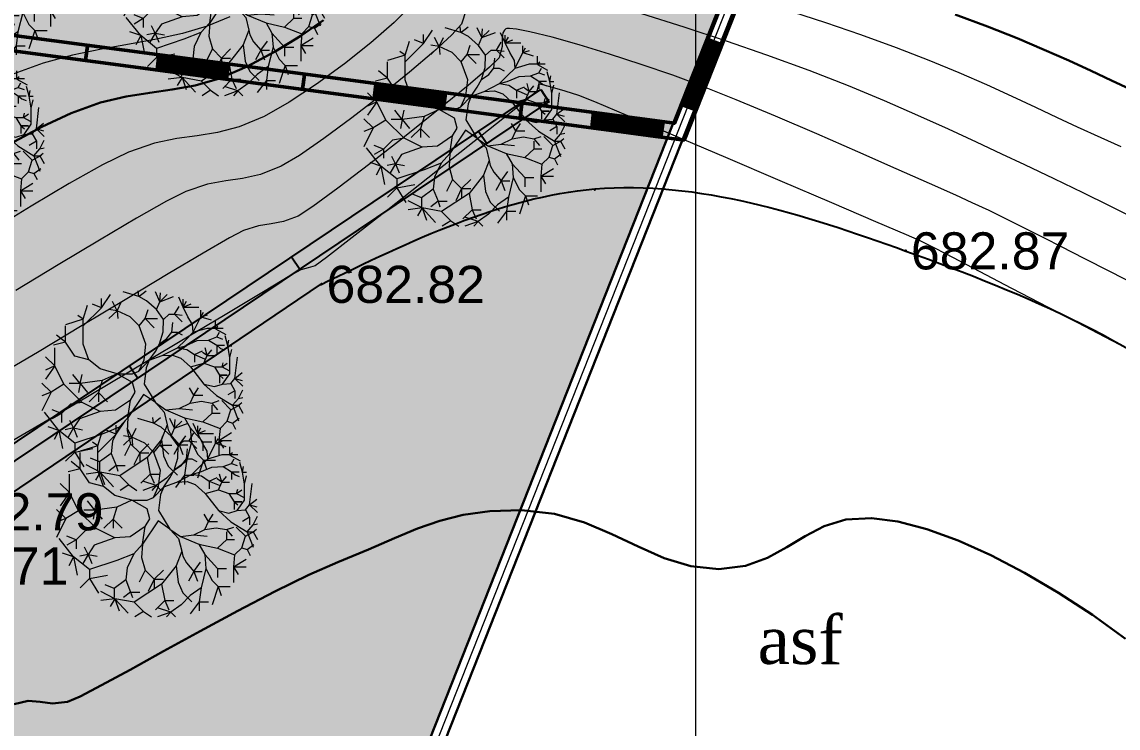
# Model space of a CAD drawing. Header units: feet. Extents: x 3381 to 683784, y 675186 to 4376258.
# Drawn here: x 682644.05 to 682673.59, y 4375680.21 to 4375699.24 of the extents above; entities that cross this region are included whole.
import ezdxf

# ---------------------------------------------------------------- set-up
doc = ezdxf.new("R2010")
doc.units = ezdxf.units.FT
doc.header["$MEASUREMENT"] = 0
doc.header["$PDMODE"] = 34
doc.header["$PDSIZE"] = 0.01
doc.layers.get('0').update_dxf_attribs({"linetype": 'CONTINUOUS'})
for name, color, linetype in [('0_Point_Height', 2, 'CONTINUOUS'), ('0_Point_Point', 7, 'CONTINUOUS'), ('Yazilar', 7, 'CONTINUOUS')]:
    doc.layers.add(name, color=color, linetype=linetype)
for name, color, linetype, lineweight in [('ANA HORIZONTAL', 24, 'CONTINUOUS', 30), ('HORIZANTAL', 24, 'CONTINUOUS', 13), ('km setka', 170, 'CONTINUOUS', 15), ('su xtti', 7, 'CONTINUOUS', 30), ('дерево', 96, 'CONTINUOUS', 5)]:
    doc.layers.add(name, color=color, linetype=linetype, lineweight=lineweight)
doc.styles.get("Standard").update_dxf_attribs({"font": 'arial.ttf', "height": 2})
pattern_1 = [(90, (1766.15535, 840.54114), (-0.707106781, 0.707106781), [0.1875, -1.226713563]), (45, (1766.1554, 840.5411), (-0.70710678119, 0.70710678119), [0.1875, -0.8125]), (135, (1766.1554, 840.5411), (-0.70710678119, -0.70710678119), [0.1875, -0.8125])]

# ---------------------------------------------------------------- blocks, each defined once
blk = doc.blocks.new('kuknar')
at = {"layer": 'дерево'}
for p, q in [((8656750.03, 4482479.77), (8656745.71, 4482481.06)), ((8656750.03, 4482479.77), (8656749.86, 4482481.34)), ((8656750.03, 4482479.77), (8656752.02, 4482481.34)), ((8656755.89, 4482478.34), (8656754.6, 4482481.06)), ((8656739.67, 4482476.7), (8656742.2, 4482480.4)), ((8656739.67, 4482476.7), (8656739.67, 4482479.23)), ((8656744.05, 4482475.86), (8656742.69, 4482478.39)), ((8656744.05, 4482475.86), (8656745.22, 4482478.39)), ((8656752.16, 4482478.62), (8656750.03, 4482479.77)), ((8656754.9, 4482476.18), (8656752.16, 4482478.62)), ((8656754.9, 4482476.18), (8656755.89, 4482478.34)), ((8656755.89, 4482478.34), (8656756.03, 4482480.78)), ((8656755.89, 4482478.34), (8656757.9, 4482480.33)), ((8656755.89, 4482478.34), (8656759.61, 4482479.77)), ((8656762.35, 4482476.89), (8656761.07, 4482479.63)), ((8656762.35, 4482476.89), (8656762.35, 4482479.04)), ((8656762.35, 4482476.89), (8656763.2, 4482478.48)), ((8656734.6, 4482473.51), (8656735.8, 4482477.38)), ((8656734.6, 4482471.66), (8656739.67, 4482476.7)), ((8656739.67, 4482476.7), (8656737.14, 4482477.71)), ((8656744.05, 4482475.86), (8656741.68, 4482476.21)), ((8656744.05, 4482475.86), (8656741.68, 4482473.68)), ((8656747.59, 4482474.17), (8656744.05, 4482475.86)), ((8656744.05, 4482475.86), (8656744.21, 4482473.68)), ((8656751.78, 4482473.68), (8656752.63, 4482476.21)), ((8656756.89, 4482473.47), (8656754.9, 4482476.18)), ((8656759.92, 4482474.9), (8656761.21, 4482477.05)), ((8656762.35, 4482476.89), (8656764.49, 4482477.75)), ((8656763.64, 4482474.17), (8656762.35, 4482476.89)), ((8656762.35, 4482476.89), (8656766.64, 4482476.89)), ((8656767.23, 4482474.17), (8656767.23, 4482476.04)), ((8656767.23, 4482474.17), (8656767.93, 4482475.46)), ((8656734.6, 4482473.51), (8656729.73, 4482471.99)), ((8656734.6, 4482473.51), (8656733.1, 4482474.52)), ((8656734.6, 4482471.66), (8656734.6, 4482473.51)), ((8656750.1, 4482471.66), (8656747.59, 4482474.17)), ((8656750.1, 4482471.66), (8656751.78, 4482473.68)), ((8656751.78, 4482473.68), (8656754.32, 4482471.15)), ((8656751.78, 4482473.68), (8656755.16, 4482473.68)), ((8656756.75, 4482470.02), (8656756.89, 4482473.47)), ((8656756.89, 4482473.47), (8656758.46, 4482474.9)), ((8656758.46, 4482474.9), (8656759.92, 4482474.9)), ((8656759.19, 4482469.88), (8656759.47, 4482472.6)), ((8656759.92, 4482474.9), (8656762.05, 4482472.74)), ((8656759.92, 4482474.9), (8656762.05, 4482474.61)), ((8656764.93, 4482472.01), (8656763.64, 4482474.17)), ((8656765.07, 4482469.88), (8656764.93, 4482472.01)), ((8656765.07, 4482469.88), (8656767.23, 4482474.17)), ((8656767.23, 4482474.17), (8656769.08, 4482474.75)), ((8656767.23, 4482474.17), (8656770.09, 4482473.3)), ((8656771.24, 4482471.03), (8656771.24, 4482473.16)), ((8656729.73, 4482467.11), (8656727.2, 4482469.13)), ((8656729.73, 4482467.11), (8656729.73, 4482471.66)), ((8656734.6, 4482466.6), (8656734.6, 4482471.66)), ((8656751.95, 4482466.6), (8656750.1, 4482471.66)), ((8656755.75, 4482466.72), (8656756.75, 4482470.02)), ((8656757.76, 4482468.15), (8656759.19, 4482469.88)), ((8656759.19, 4482469.88), (8656760.62, 4482469.88)), ((8656760.62, 4482469.88), (8656762.05, 4482469.15)), ((8656762.92, 4482467.72), (8656765.07, 4482469.88)), ((8656765.07, 4482469.88), (8656766.93, 4482470.44)), ((8656766.93, 4482470.44), (8656769.08, 4482471.03)), ((8656769.08, 4482471.03), (8656771.24, 4482471.03)), ((8656771.24, 4482471.03), (8656771.94, 4482471.59)), ((8656771.24, 4482471.03), (8656773.39, 4482471.03)), ((8656771.24, 4482470.86), (8656774.1, 4482469.29)), ((8656771.66, 4482468.59), (8656772.39, 4482469.88)), ((8656774.68, 4482466.15), (8656773.96, 4482468.87)), ((8656729.73, 4482467.11), (8656726.38, 4482466.27)), ((8656732.26, 4482463.22), (8656729.73, 4482467.11)), ((8656736.13, 4482462.22), (8656734.6, 4482466.6)), ((8656751.46, 4482462.22), (8656751.95, 4482466.6)), ((8656754.6, 4482464.56), (8656755.75, 4482466.72)), ((8656755.75, 4482466.72), (8656757.76, 4482468.15)), ((8656760.76, 4482465.57), (8656762.92, 4482467.72)), ((8656760.76, 4482465.57), (8656762.92, 4482466.15)), ((8656762.92, 4482466.15), (8656766.22, 4482467.58)), ((8656766.22, 4482467.58), (8656769.36, 4482467.72)), ((8656769.36, 4482467.72), (8656771.66, 4482468.59)), ((8656769.36, 4482467.72), (8656771.66, 4482466.29)), ((8656771.66, 4482468.59), (8656773.25, 4482468)), ((8656771.66, 4482466.29), (8656771.66, 4482464.14)), ((8656771.66, 4482466.29), (8656773.82, 4482466.29)), ((8656771.66, 4482466.29), (8656772.67, 4482465.43)), ((8656774.68, 4482466.15), (8656774.96, 4482467.72)), ((8656775.25, 4482462.85), (8656774.68, 4482466.15)), ((8656774.68, 4482466.15), (8656775.83, 4482466.15)), ((8656726.71, 4482460.55), (8656724.18, 4482463.06)), ((8656726.71, 4482460.55), (8656726.71, 4482465.59)), ((8656736.13, 4482462.22), (8656732.26, 4482463.22)), ((8656752.89, 4482462.12), (8656754.6, 4482464.56)), ((8656752.89, 4482462.12), (8656756.47, 4482463.41)), ((8656756.47, 4482463.41), (8656760.76, 4482465.57)), ((8656756.47, 4482463.41), (8656759.33, 4482463.55)), ((8656759.33, 4482463.55), (8656761.63, 4482462.71)), ((8656760.76, 4482465.57), (8656763.34, 4482465.15)), ((8656763.34, 4482465.15), (8656765.5, 4482463.72)), ((8656765.5, 4482463.72), (8656767.65, 4482464.7)), ((8656765.5, 4482463.72), (8656765.5, 4482461.56)), ((8656765.5, 4482463.72), (8656768.21, 4482462.57)), ((8656768.94, 4482463.41), (8656767.65, 4482464.28)), ((8656768.07, 4482461.28), (8656768.94, 4482463.41)), ((8656768.94, 4482463.41), (8656768.38, 4482465.57)), ((8656768.94, 4482463.41), (8656770.23, 4482465)), ((8656768.94, 4482463.41), (8656771.1, 4482463.41)), ((8656772.67, 4482465.43), (8656773.82, 4482465)), ((8656775.25, 4482462.85), (8656775.83, 4482465.15)), ((8656775.25, 4482458.4), (8656775.25, 4482462.85)), ((8656776.67, 4482457.11), (8656777.4, 4482462.99)), ((8656726.71, 4482460.55), (8656724.18, 4482459.36)), ((8656726.71, 4482460.55), (8656724.18, 4482456.85)), ((8656729.24, 4482455.49), (8656726.71, 4482460.55)), ((8656739.34, 4482459.71), (8656736.13, 4482462.22)), ((8656744, 4482458.4), (8656739.34, 4482459.71)), ((8656750.03, 4482459.12), (8656751.46, 4482462.22)), ((8656750.03, 4482459.12), (8656752.89, 4482462.12)), ((8656752.02, 4482459.99), (8656751.46, 4482455.54)), ((8656752.89, 4482462.12), (8656752.02, 4482459.99)), ((8656761.63, 4482462.71), (8656764.35, 4482460.27)), ((8656764.35, 4482460.27), (8656768.07, 4482461.28)), ((8656764.35, 4482460.27), (8656768.07, 4482455.54)), ((8656768.07, 4482461.28), (8656770.96, 4482460.27)), ((8656770.96, 4482460.27), (8656773.09, 4482460.27)), ((8656770.96, 4482460.27), (8656772.39, 4482457.97)), ((8656773.09, 4482460.27), (8656773.39, 4482461.42)), ((8656773.09, 4482460.27), (8656774.54, 4482461.28)), ((8656773.09, 4482460.27), (8656774.96, 4482459.26)), ((8656733.78, 4482455.65), (8656731.75, 4482458.18)), ((8656733.78, 4482455.65), (8656734.28, 4482458.18)), ((8656744, 4482458.4), (8656739.83, 4482456.5)), ((8656748.29, 4482455.96), (8656744, 4482458.4)), ((8656744, 4482458.4), (8656748.29, 4482458.4)), ((8656748.29, 4482458.4), (8656750.03, 4482459.12)), ((8656772.39, 4482457.97), (8656774.54, 4482457.97)), ((8656774.54, 4482457.97), (8656772.39, 4482457.97)), ((8656772.39, 4482457.97), (8656772.39, 4482455.82)), ((8656772.39, 4482457.97), (8656773.39, 4482457.11)), ((8656773.25, 4482455.54), (8656775.25, 4482458.4)), ((8656775.53, 4482455.68), (8656776.67, 4482457.11)), ((8656776.67, 4482457.11), (8656778.69, 4482458.7)), ((8656776.67, 4482457.11), (8656778.83, 4482454.95)), ((8656776.67, 4482457.11), (8656778.69, 4482456.54)), ((8656725.7, 4482453.31), (8656723.17, 4482455.82)), ((8656729.24, 4482455.49), (8656725.7, 4482453.31)), ((8656734.28, 4482450.45), (8656729.24, 4482455.49)), ((8656733.78, 4482455.65), (8656730.74, 4482455.65)), ((8656733.78, 4482455.65), (8656733.27, 4482453.15)), ((8656739.83, 4482456.5), (8656733.78, 4482455.65)), ((8656733.78, 4482455.65), (8656735.8, 4482453.15)), ((8656739.83, 4482456.5), (8656738.82, 4482453.15)), ((8656749.02, 4482453.24), (8656748.29, 4482455.96)), ((8656751.46, 4482455.54), (8656754.6, 4482450.38)), ((8656765.26, 4482452.47), (8656764.07, 4482454.48)), ((8656765.26, 4482452.47), (8656766.6, 4482454.48)), ((8656768.07, 4482455.54), (8656771.52, 4482452.37)), ((8656768.07, 4482455.54), (8656770.96, 4482454.81)), ((8656770.96, 4482454.81), (8656773.25, 4482455.54)), ((8656773.25, 4482455.54), (8656775.53, 4482455.68)), ((8656776.67, 4482453.66), (8656774.68, 4482452.51)), ((8656775.53, 4482455.68), (8656776.67, 4482453.66)), ((8656776.67, 4482453.66), (8656776.67, 4482451.53)), ((8656777.68, 4482451.53), (8656778.83, 4482453.97)), ((8656725.7, 4482453.31), (8656723.17, 4482452.3)), ((8656725.7, 4482453.31), (8656723.17, 4482448.08)), ((8656738.82, 4482453.15), (8656736.29, 4482450.61)), ((8656738.82, 4482453.15), (8656741.35, 4482450.61)), ((8656738.82, 4482453.15), (8656738.82, 4482450.61)), ((8656747.73, 4482451.08), (8656743.53, 4482448.25)), ((8656751.32, 4482452.68), (8656747, 4482446.21)), ((8656747, 4482446.21), (8656747.73, 4482451.08)), ((8656747.73, 4482451.08), (8656749.02, 4482453.24)), ((8656754.6, 4482450.38), (8656751.32, 4482452.68)), ((8656764.25, 4482450.26), (8656765.26, 4482452.47)), ((8656764.25, 4482450.26), (8656767.44, 4482450.78)), ((8656765.26, 4482452.47), (8656767.77, 4482452.47)), ((8656767.44, 4482450.78), (8656770.3, 4482450.26)), ((8656770.3, 4482450.26), (8656772.32, 4482450.94)), ((8656771.52, 4482452.37), (8656775.97, 4482449.65)), ((8656775.53, 4482448.41), (8656773, 4482450.94)), ((8656775.97, 4482449.65), (8656777.68, 4482451.53)), ((8656777.68, 4482451.53), (8656778.83, 4482451.81)), ((8656727.88, 4482442.69), (8656723.85, 4482447.75)), ((8656728.56, 4482447.4), (8656726.03, 4482448.41)), ((8656731.09, 4482449.93), (8656728.56, 4482447.4)), ((8656734.28, 4482450.45), (8656731.09, 4482449.93)), ((8656739.34, 4482447.92), (8656733.6, 4482445.9)), ((8656739.34, 4482447.92), (8656734.28, 4482450.45)), ((8656743.53, 4482448.25), (8656739.34, 4482447.92)), ((8656754.6, 4482450.38), (8656757.48, 4482448.36)), ((8656754.6, 4482450.38), (8656757.01, 4482447.75)), ((8656757.01, 4482447.75), (8656757.85, 4482444.22)), ((8656757.48, 4482448.36), (8656761.21, 4482448.76)), ((8656757.48, 4482448.36), (8656762.64, 4482446.21)), ((8656761.21, 4482448.76), (8656764.25, 4482450.26)), ((8656761.21, 4482448.76), (8656764.91, 4482448.41)), ((8656770.3, 4482450.26), (8656771.82, 4482448.41)), ((8656770.37, 4482447.5), (8656770.37, 4482449.65)), ((8656774.52, 4482445.22), (8656775.53, 4482448.41)), ((8656775.53, 4482448.41), (8656778.06, 4482449.77)), ((8656775.97, 4482449.65), (8656777.68, 4482445.36)), ((8656775.97, 4482449.65), (8656777.68, 4482449.65)), ((8656777.68, 4482449.65), (8656778.55, 4482450.38)), ((8656777.68, 4482449.65), (8656778.83, 4482447.5)), ((8656728.56, 4482447.4), (8656726.03, 4482445.9)), ((8656728.56, 4482447.4), (8656728.56, 4482444.9)), ((8656731.93, 4482443.37), (8656730.9, 4482445.39)), ((8656733.6, 4482445.9), (8656731.93, 4482443.37)), ((8656747, 4482446.21), (8656744.54, 4482443.54)), ((8656747, 4482446.21), (8656746.75, 4482442.53)), ((8656762.64, 4482446.21), (8656767.79, 4482445.06)), ((8656762.64, 4482446.21), (8656764.25, 4482443.37)), ((8656767.79, 4482445.06), (8656770.37, 4482447.5)), ((8656767.79, 4482445.06), (8656772.53, 4482443.21)), ((8656770.37, 4482447.5), (8656772.53, 4482447.5)), ((8656772.53, 4482443.21), (8656774.52, 4482445.22)), ((8656774.52, 4482445.22), (8656776.02, 4482444.71)), ((8656776.02, 4482444.71), (8656777.87, 4482446.07)), ((8656776.02, 4482444.71), (8656776.86, 4482443.04)), ((8656727.88, 4482442.69), (8656724.85, 4482443.7)), ((8656727.88, 4482442.69), (8656726.54, 4482440.16)), ((8656732.26, 4482439.15), (8656727.88, 4482442.69)), ((8656727.88, 4482442.69), (8656728.89, 4482437.65)), ((8656731.93, 4482443.37), (8656729.57, 4482442.86)), ((8656731.93, 4482443.37), (8656730.41, 4482440.84)), ((8656731.93, 4482443.37), (8656734.44, 4482442.86)), ((8656731.93, 4482443.37), (8656732.94, 4482440.84)), ((8656739.83, 4482441.68), (8656732.26, 4482439.15)), ((8656744.54, 4482443.54), (8656739.83, 4482441.68)), ((8656744.54, 4482443.54), (8656742.69, 4482439.67)), ((8656746.75, 4482442.53), (8656747.75, 4482438.99)), ((8656757.85, 4482444.22), (8656756.33, 4482440.16)), ((8656757.85, 4482444.22), (8656758.18, 4482442.86)), ((8656758.18, 4482442.86), (8656759.19, 4482441)), ((8656764.25, 4482443.37), (8656764.58, 4482439.5)), ((8656764.25, 4482443.37), (8656767.77, 4482439.5)), ((8656772.53, 4482443.21), (8656772.25, 4482439.9)), ((8656772.25, 4482439.9), (8656775.69, 4482442.06)), ((8656732.26, 4482439.15), (8656732.26, 4482436.65)), ((8656742.69, 4482439.67), (8656742.36, 4482436.29)), ((8656747.75, 4482438.99), (8656746.07, 4482435.64)), ((8656747.75, 4482438.99), (8656750.26, 4482436.46)), ((8656750.26, 4482436.46), (8656752.79, 4482438.99)), ((8656756.33, 4482440.16), (8656752.3, 4482435.12)), ((8656756.33, 4482440.16), (8656756.85, 4482435.64)), ((8656759.19, 4482441), (8656761.21, 4482438.66)), ((8656761.21, 4482438.66), (8656759.71, 4482435.97)), ((8656761.21, 4482438.66), (8656763.06, 4482441.19)), ((8656761.21, 4482438.66), (8656763.57, 4482438.66)), ((8656761.21, 4482438.66), (8656762.21, 4482435.97)), ((8656764.58, 4482439.5), (8656763.25, 4482434.11)), ((8656764.58, 4482439.5), (8656766.27, 4482436.13)), ((8656767.77, 4482439.5), (8656767.77, 4482436.97)), ((8656767.77, 4482439.5), (8656770.3, 4482439.5)), ((8656772.25, 4482439.9), (8656772.25, 4482435.61)), ((8656772.25, 4482439.9), (8656773.53, 4482437.75)), ((8656772.25, 4482439.9), (8656775.69, 4482439.9)), ((8656732.26, 4482436.65), (8656729.73, 4482434.11)), ((8656732.26, 4482436.65), (8656737.3, 4482437.65)), ((8656732.26, 4482436.65), (8656734.79, 4482432.59)), ((8656742.36, 4482436.29), (8656739.15, 4482433.95)), ((8656742.36, 4482436.29), (8656743.7, 4482432.94)), ((8656750.26, 4482436.46), (8656748.6, 4482433.11)), ((8656750.26, 4482436.46), (8656752.79, 4482436.46)), ((8656750.26, 4482436.46), (8656750.26, 4482433.95)), ((8656756.85, 4482435.64), (8656758.18, 4482432.75)), ((8656766.27, 4482436.13), (8656767.96, 4482434.44)), ((8656739.34, 4482431.09), (8656735.45, 4482433.11)), ((8656739.15, 4482433.95), (8656736.64, 4482434.96)), ((8656739.15, 4482433.95), (8656739.15, 4482431.42)), ((8656743.7, 4482432.94), (8656741.68, 4482431.42)), ((8656743.7, 4482432.94), (8656746.23, 4482432.94)), ((8656743.7, 4482432.94), (8656744.21, 4482431.42)), ((8656752.3, 4482435.12), (8656744.71, 4482430.08)), ((8656752.3, 4482435.12), (8656753.14, 4482430.57)), ((8656758.18, 4482432.75), (8656760.71, 4482430.25)), ((8656763.25, 4482434.11), (8656760.2, 4482431.93)), ((8656763.25, 4482434.11), (8656762.73, 4482430.25)), ((8656767.96, 4482434.44), (8656766.27, 4482429.4)), ((8656767.96, 4482434.44), (8656771.31, 4482434.44)), ((8656767.96, 4482434.44), (8656768.8, 4482431.93)), ((8656739.34, 4482431.09), (8656735.45, 4482430.57)), ((8656739.34, 4482431.09), (8656737.98, 4482428.89)), ((8656744.71, 4482430.08), (8656739.34, 4482431.09)), ((8656739.34, 4482431.09), (8656743.04, 4482427.04)), ((8656739.34, 4482431.09), (8656740.51, 4482427.72)), ((8656744.71, 4482430.08), (8656747.24, 4482427.55)), ((8656753.14, 4482430.57), (8656750.61, 4482428.04)), ((8656753.14, 4482430.57), (8656755.65, 4482430.57)), ((8656753.14, 4482430.57), (8656754.32, 4482428.04)), ((8656757.67, 4482429.4), (8656754.81, 4482427.39)), ((8656760.2, 4482431.93), (8656757.67, 4482429.4)), ((8656762.73, 4482430.25), (8656760.2, 4482426.87)), ((8656762.73, 4482430.25), (8656765.26, 4482430.25)), ((8656762.73, 4482430.25), (8656762.73, 4482427.72)), ((8656747.24, 4482427.55), (8656744.89, 4482426.03)), ((8656747.24, 4482427.55), (8656749.44, 4482426.03)), ((8656754.81, 4482427.39), (8656751.1, 4482428.56)), ((8656754.81, 4482427.39), (8656751.1, 4482426.03)), ((8656754.81, 4482427.39), (8656753.64, 4482426.03)), ((8656754.81, 4482427.39), (8656756.17, 4482426.03))]:
    blk.add_line(p, q, dxfattribs=at)

msp = doc.modelspace()

# ---------------------------------------------------------------- hatches: boundary and pattern name
at = {"lineweight": 25}
h = msp.add_hatch(dxfattribs=at)
h.set_pattern_fill('GRASS', color=3)
h.set_pattern_definition(pattern_1)
edge = h.paths.add_edge_path(flags=16)
edge.add_arc((682579.126, 4375717.036), 3.56, 0, 360)
edge = h.paths.add_edge_path()
edge.add_line((682581.918, 4375719.244), (682586.455, 4375718.637))
edge.add_line((682586.455, 4375718.637), (682586.842, 4375721.526))
edge.add_line((682586.842, 4375721.526), (682579.516, 4375722.515))
edge.add_line((682579.516, 4375722.515), (682581.657, 4375738.371))
edge.add_line((682581.657, 4375738.371), (682590.03, 4375737.24))
edge.add_line((682590.03, 4375737.24), (682590.757, 4375742.624))
edge.add_line((682590.757, 4375742.624), (682586.105, 4375743.295))
edge.add_line((682586.105, 4375743.295), (682586.919, 4375748.936))
edge.add_line((682586.919, 4375748.936), (682595.041, 4375747.783))
edge.add_line((682595.041, 4375747.783), (682598.787, 4375774.898))
edge.add_line((682598.787, 4375774.898), (682598.88, 4375775.588))
edge.add_line((682598.88, 4375775.588), (682598.609, 4375775.095))
edge.add_line((682598.609, 4375775.095), (682561.072, 4375701.765))
edge.add_line((682561.072, 4375701.765), (682652.667, 4375673.889))
edge.add_line((682652.667, 4375673.889), (682684.525, 4375754.529))
edge.add_line((682684.525, 4375754.529), (682677.414, 4375757.25))
edge.add_line((682677.414, 4375757.25), (682675.66, 4375752.667))
edge.add_line((682675.66, 4375752.667), (682667.296, 4375755.6))
edge.add_arc((682826.725, 4375690.715), 172.127, 157.85455, 159.31778)
edge.add_line((682665.691, 4375751.508), (682679.056, 4375749.711))
edge.add_line((682679.056, 4375749.711), (682678.314, 4375744.463))
edge.add_line((682678.314, 4375744.463), (682664.985, 4375746.27))
edge.add_arc((682665.285, 4375743.129), 3.155, 95.4615, 167.5925)
edge.add_line((682662.203, 4375743.807), (682662.203, 4375742.852))
edge.add_line((682662.203, 4375742.852), (682663.87, 4375743.246))
edge.add_line((682663.87, 4375743.246), (682669.462, 4375742.267))
edge.add_line((682669.462, 4375742.267), (682667.512, 4375729.083))
edge.add_line((682667.512, 4375729.083), (682667.293, 4375729.083))
edge.add_line((682667.293, 4375729.083), (682662.203, 4375729.801))
edge.add_line((682662.203, 4375729.801), (682662.815, 4375735.168))
edge.add_line((682662.815, 4375735.168), (682667.918, 4375734.469))
edge.add_line((682667.918, 4375734.469), (682668.269, 4375737.031))
edge.add_line((682668.269, 4375737.031), (682663.089, 4375737.741))
edge.add_line((682663.089, 4375737.741), (682663.684, 4375742.829))
edge.add_line((682663.684, 4375742.829), (682662.104, 4375742.62))
edge.add_line((682662.104, 4375742.62), (682660.048, 4375726.654))
edge.add_line((682660.048, 4375726.654), (682668.784, 4375725.445))
edge.add_line((682668.784, 4375725.445), (682667.953, 4375718.089))
edge.add_line((682667.953, 4375718.089), (682659.17, 4375719.305))
edge.add_line((682659.17, 4375719.305), (682658.791, 4375716.654))
edge.add_line((682658.791, 4375716.654), (682652.663, 4375717.458))
edge.add_arc((682652.227, 4375707.467), 10, 87.4993, 110.7786)
edge.add_line((682648.679, 4375716.817), (682658.429, 4375715.391))
edge.add_line((682658.429, 4375715.391), (682657.802, 4375711.896))
edge.add_line((682657.802, 4375711.896), (682654.491, 4375712.422))
edge.add_line((682654.491, 4375712.422), (682654.885, 4375715.496))
edge.add_line((682654.885, 4375715.496), (682652.353, 4375715.831))
edge.add_line((682652.353, 4375715.831), (682651.948, 4375712.769))
edge.add_line((682651.948, 4375712.769), (682648.624, 4375713.209))
edge.add_line((682648.624, 4375713.209), (682648.977, 4375716.307))
edge.add_line((682648.977, 4375716.307), (682648.183, 4375716.613))
edge.add_arc((682652.396, 4375707.255), 10.263, 114.2395, 179.0096)
edge.add_line((682642.135, 4375707.432), (682641.785, 4375704.796))
edge.add_line((682641.785, 4375704.796), (682638.798, 4375705.123))
edge.add_line((682638.798, 4375705.123), (682637.918, 4375700.26))
edge.add_line((682637.918, 4375700.26), (682629.208, 4375701.474))
edge.add_line((682629.208, 4375701.474), (682629.896, 4375706.374))
edge.add_line((682629.896, 4375706.374), (682622.97, 4375707.293))
edge.add_line((682622.97, 4375707.293), (682622.557, 4375704.184))
edge.add_line((682622.557, 4375704.184), (682595.928, 4375707.777))
edge.add_line((682595.928, 4375707.777), (682585.207, 4375709.32))
edge.add_line((682585.207, 4375709.32), (682586.256, 4375717.15))
edge.add_line((682586.256, 4375717.15), (682582.635, 4375717.635))
edge.add_arc((682579.126, 4375717.036), 3.56, 9.688, 38.3434)
h = msp.add_hatch(dxfattribs=at)
h.set_pattern_fill('GRASS', color=3)
h.set_pattern_definition(pattern_1)
edge = h.paths.add_edge_path(flags=16)
edge.add_arc((682579.126, 4375717.036), 3.56, 0, 360)
edge = h.paths.add_edge_path()
edge.add_line((682581.918, 4375719.244), (682586.455, 4375718.637))
edge.add_line((682586.455, 4375718.637), (682586.842, 4375721.526))
edge.add_line((682586.842, 4375721.526), (682579.516, 4375722.515))
edge.add_line((682579.516, 4375722.515), (682581.657, 4375738.371))
edge.add_line((682581.657, 4375738.371), (682590.03, 4375737.24))
edge.add_line((682590.03, 4375737.24), (682590.757, 4375742.624))
edge.add_line((682590.757, 4375742.624), (682586.105, 4375743.295))
edge.add_line((682586.105, 4375743.295), (682586.919, 4375748.936))
edge.add_line((682586.919, 4375748.936), (682595.041, 4375747.783))
edge.add_line((682595.041, 4375747.783), (682598.787, 4375774.898))
edge.add_line((682598.787, 4375774.898), (682598.88, 4375775.588))
edge.add_line((682598.88, 4375775.588), (682598.609, 4375775.095))
edge.add_line((682598.609, 4375775.095), (682561.072, 4375701.765))
edge.add_line((682561.072, 4375701.765), (682652.667, 4375673.889))
edge.add_line((682652.667, 4375673.889), (682684.525, 4375754.529))
edge.add_line((682684.525, 4375754.529), (682677.414, 4375757.25))
edge.add_line((682677.414, 4375757.25), (682675.66, 4375752.667))
edge.add_line((682675.66, 4375752.667), (682667.296, 4375755.6))
edge.add_arc((682826.725, 4375690.715), 172.127, 157.85455, 159.31778)
edge.add_line((682665.691, 4375751.508), (682679.056, 4375749.711))
edge.add_line((682679.056, 4375749.711), (682678.314, 4375744.463))
edge.add_line((682678.314, 4375744.463), (682664.985, 4375746.27))
edge.add_arc((682665.285, 4375743.129), 3.155, 95.4615, 167.5925)
edge.add_line((682662.203, 4375743.807), (682662.203, 4375742.852))
edge.add_line((682662.203, 4375742.852), (682663.87, 4375743.246))
edge.add_line((682663.87, 4375743.246), (682669.462, 4375742.267))
edge.add_line((682669.462, 4375742.267), (682667.512, 4375729.083))
edge.add_line((682667.512, 4375729.083), (682667.293, 4375729.083))
edge.add_line((682667.293, 4375729.083), (682662.203, 4375729.801))
edge.add_line((682662.203, 4375729.801), (682662.815, 4375735.168))
edge.add_line((682662.815, 4375735.168), (682667.918, 4375734.469))
edge.add_line((682667.918, 4375734.469), (682668.269, 4375737.031))
edge.add_line((682668.269, 4375737.031), (682663.089, 4375737.741))
edge.add_line((682663.089, 4375737.741), (682663.684, 4375742.829))
edge.add_line((682663.684, 4375742.829), (682662.104, 4375742.62))
edge.add_line((682662.104, 4375742.62), (682660.048, 4375726.654))
edge.add_line((682660.048, 4375726.654), (682668.784, 4375725.445))
edge.add_line((682668.784, 4375725.445), (682667.953, 4375718.089))
edge.add_line((682667.953, 4375718.089), (682659.17, 4375719.305))
edge.add_line((682659.17, 4375719.305), (682658.791, 4375716.654))
edge.add_line((682658.791, 4375716.654), (682652.663, 4375717.458))
edge.add_arc((682652.227, 4375707.467), 10, 87.4993, 110.7786)
edge.add_line((682648.679, 4375716.817), (682658.429, 4375715.391))
edge.add_line((682658.429, 4375715.391), (682657.802, 4375711.896))
edge.add_line((682657.802, 4375711.896), (682654.491, 4375712.422))
edge.add_line((682654.491, 4375712.422), (682654.885, 4375715.496))
edge.add_line((682654.885, 4375715.496), (682652.353, 4375715.831))
edge.add_line((682652.353, 4375715.831), (682651.948, 4375712.769))
edge.add_line((682651.948, 4375712.769), (682648.624, 4375713.209))
edge.add_line((682648.624, 4375713.209), (682648.977, 4375716.307))
edge.add_line((682648.977, 4375716.307), (682648.183, 4375716.613))
edge.add_arc((682652.396, 4375707.255), 10.263, 114.2395, 179.0096)
edge.add_line((682642.135, 4375707.432), (682641.785, 4375704.796))
edge.add_line((682641.785, 4375704.796), (682638.798, 4375705.123))
edge.add_line((682638.798, 4375705.123), (682637.918, 4375700.26))
edge.add_line((682637.918, 4375700.26), (682629.208, 4375701.474))
edge.add_line((682629.208, 4375701.474), (682629.896, 4375706.374))
edge.add_line((682629.896, 4375706.374), (682622.97, 4375707.293))
edge.add_line((682622.97, 4375707.293), (682623.404, 4375710.567))
edge.add_arc((682620.431, 4375710.962), 3, 352.4412, 442.1402)
edge.add_line((682620.841, 4375713.934), (682608.946, 4375715.58))
edge.add_line((682608.946, 4375715.58), (682607.684, 4375706.157))
edge.add_line((682607.684, 4375706.157), (682600.38, 4375707.136))
edge.add_line((682600.38, 4375707.136), (682601.634, 4375716.585))
edge.add_line((682601.634, 4375716.585), (682598.619, 4375717.007))
edge.add_line((682598.619, 4375717.007), (682597.358, 4375707.502))
edge.add_line((682597.358, 4375707.502), (682595.928, 4375707.777))
edge.add_line((682595.928, 4375707.777), (682585.207, 4375709.32))
edge.add_line((682585.207, 4375709.32), (682586.256, 4375717.15))
edge.add_line((682586.256, 4375717.15), (682582.635, 4375717.635))
edge.add_arc((682579.126, 4375717.036), 3.56, 9.688, 38.3434)
at = {"lineweight": 50}
h = msp.add_hatch(dxfattribs=at)
h.set_pattern_fill('ANSI31', scale=0.3, angle=76.0057)
h.set_pattern_definition([(121.00571866655, (4763147.02381, 2652714.21125), (-0.0321418459016, -0.01931713596884), [])])
h.paths.add_polyline_path([(682661.841, 4375697.009), (682662.537, 4375698.768), (682662.913, 4375698.618), (682662.223, 4375696.868)])
h = msp.add_hatch(dxfattribs=at)
h.set_pattern_fill('ANSI31', scale=0.3, angle=-0.0118)
h.set_pattern_definition([(44.9882312419, (-3332.000902, -197.083214), (-0.0265110571503, 0.02652195031993), [])])
h.paths.add_polyline_path([(682647.747, 4375698.353), (682649.622, 4375698.102), (682649.566, 4375697.698), (682647.702, 4375697.944)])
h = msp.add_hatch(dxfattribs=at)
h.set_pattern_fill('ANSI31', scale=0.3, angle=-0.0118)
h.set_pattern_definition([(44.9882312419, (-3326.152296, -197.85811), (-0.0265110571503, 0.02652195031993), [])])
h.paths.add_polyline_path([(682653.594, 4375697.556), (682655.469, 4375697.306), (682655.415, 4375696.923), (682653.55, 4375697.169)])
h = msp.add_hatch(dxfattribs=at)
h.set_pattern_fill('ANSI31', scale=0.3, angle=-0.0118)
h.set_pattern_definition([(44.9882312419, (-3320.290443, -198.638597), (-0.0265110571503, 0.02652195031993), [])])
h.paths.add_polyline_path([(682659.458, 4375696.796), (682661.33, 4375696.548), (682661.275, 4375696.137), (682659.412, 4375696.385)])

# ---------------------------------------------------------------- linework, layer by layer
at = {"color": 7, "lineweight": 50}
for p, q in [((682645.818, 4375698.589, -686.994), (682645.767, 4375698.206, -686.994)), ((682651.666, 4375697.812, -686.994), (682651.615, 4375697.427, -686.994)), ((682657.529, 4375697.034, -686.994), (682657.478, 4375696.65, -686.994))]:
    msp.add_line(p, q, dxfattribs=at)
at = {"linetype": 'Continuous'}
for p, q in [((682641.62, 4375686.382, -4.224), (682658.033, 4375697.417, -4.152)), ((682658.033, 4375697.417, -4.152), (682658.256, 4375697.085, -4.152)), ((682641.843, 4375686.05, -4.224), (682658.256, 4375697.085, -4.152)), ((682656.356, 4375696.29, -4.155), (682656.579, 4375695.958, -4.155)), ((682651.321, 4375692.905, -686.994), (682651.544, 4375692.573, -686.994)), ((682646.949, 4375689.966, -686.994), (682647.173, 4375689.634, -686.994))]:
    msp.add_line(p, q, dxfattribs=at)
at = {"color": 30, "linetype": 'Continuous'}
msp.add_line((682640.898, 4375684.587, -4.285), (682652.125, 4375692.18, -4.174), dxfattribs=at)
at = {"color": 7, "lineweight": 30, "elevation": -686.994}
for points in [[(682672.67, 4375759.494), (682685.045, 4375754.758), (682652.903, 4375673.398), (682560.498, 4375701.522), (682603.689, 4375785.894), (682663.328, 4375763.07)], [(682672.527, 4375759.121), (682684.525, 4375754.529), (682652.667, 4375673.889), (682561.072, 4375701.765), (682603.881, 4375785.393), (682663.185, 4375762.696)]]:
    msp.add_lwpolyline(points, dxfattribs=at)
at = {"color": 1, "lineweight": 0, "elevation": -686.994}
msp.add_lwpolyline([(682560.785, 4375701.643), (682603.785, 4375785.643), (682684.785, 4375754.643), (682652.785, 4375673.643)], close=True, dxfattribs=at)
at = {"color": 7, "lineweight": 50, "elevation": -686.994}
for points in [[(682663.437, 4375762.629), (682663.612, 4375762.99), (682638.289, 4375772.672), (682599.394, 4375777.506), (682564.349, 4375709.042), (682661.897, 4375696.054), (682677.674, 4375735.97), (682677.315, 4375736.112), (682661.639, 4375696.507), (682564.984, 4375709.345), (682599.673, 4375777.072), (682638.188, 4375772.298), (682663.437, 4375762.629)], [(682661.842, 4375697.01), (682662.536, 4375698.767), (682662.911, 4375698.619), (682662.219, 4375696.869), (682661.856, 4375697.004)], [(682647.748, 4375698.352), (682649.621, 4375698.103), (682649.568, 4375697.7), (682647.702, 4375697.948), (682647.745, 4375698.333)], [(682653.594, 4375697.556), (682655.467, 4375697.308), (682655.416, 4375696.923), (682653.55, 4375697.171), (682653.594, 4375697.556)], [(682659.458, 4375696.796), (682661.33, 4375696.548), (682661.275, 4375696.137), (682659.412, 4375696.385), (682659.458, 4375696.796)]]:
    msp.add_lwpolyline(points, dxfattribs=at)
at = {"color": 30, "linetype": 'Continuous'}
msp.add_open_spline([(682652.097, 4375692.155, -686.994), (682654.533, 4375693.338, -686.994), (682659.626, 4375695.81, -686.994), (682668.493, 4375692.986, -686.994), (682675.764, 4375689.959, -686.994), (682680.132, 4375684.711, -686.994), (682681.084, 4375679.054, -686.994), (682681.206, 4375675.074, -686.994), (682681.279, 4375672.66, -686.994)], degree=3, knots=[0, 0, 0, 0, 7.836941, 16.383664, 26.472949, 31.316468, 36.03358, 43.306752, 43.306752, 43.306752, 43.306752], dxfattribs=at)
at = {"layer": '0_Point_Point'}
for p in [(682658.256, 4375697.085, -4.152), (682659.49, 4375694.713, -4.155), (682667.873, 4375693.082, -4.123), (682652.125, 4375692.18, -4.174)]:
    msp.add_point(p, dxfattribs=at)
at = {"layer": 'ANA HORIZONTAL', "color": 32, "lineweight": 30, "elevation": -1.994}
for points in [[(682652.185, 4375699.29), (682651.569, 4375698.86), (682650.879, 4375698.439), (682650.12, 4375698.033), (682649.378, 4375697.716), (682648.718, 4375697.526), (682648.104, 4375697.413), (682647.498, 4375697.33), (682646.867, 4375697.23), (682646.172, 4375697.063), (682645.38, 4375696.782), (682644.589, 4375696.412), (682643.738, 4375695.951)], [(682673.921, 4375697.424), (682673.419, 4375697.659), (682672.87, 4375697.917), (682672.267, 4375698.196), (682671.606, 4375698.491), (682670.878, 4375698.798), (682670.079, 4375699.115), (682669.201, 4375699.435)]]:
    msp.add_lwpolyline(points, dxfattribs=at)
at = {"layer": 'ANA HORIZONTAL', "color": 16, "lineweight": 30, "elevation": -4.494}
msp.add_lwpolyline([(682673.797, 4375682.607), (682672.904, 4375683.254), (682671.99, 4375683.853), (682671.072, 4375684.393), (682670.164, 4375684.865), (682669.283, 4375685.258), (682668.443, 4375685.563), (682667.661, 4375685.77), (682666.951, 4375685.868), (682666.258, 4375685.827), (682665.677, 4375685.647), (682665.161, 4375685.38), (682664.666, 4375685.079), (682664.144, 4375684.795), (682663.55, 4375684.581), (682662.838, 4375684.489), (682662.08, 4375684.567), (682661.363, 4375684.788), (682660.663, 4375685.096), (682659.954, 4375685.435), (682659.21, 4375685.75), (682658.406, 4375685.982), (682657.518, 4375686.077), (682656.664, 4375686.048), (682655.948, 4375685.953), (682655.316, 4375685.796), (682654.714, 4375685.585), (682654.092, 4375685.324), (682653.395, 4375685.02), (682652.571, 4375684.68), (682651.784, 4375684.336), (682650.868, 4375683.887), (682649.876, 4375683.369), (682648.86, 4375682.82), (682647.873, 4375682.277), (682646.969, 4375681.777), (682646.2, 4375681.359), (682645.62, 4375681.059), (682645.281, 4375680.916), (682644.881, 4375680.87), (682644.548, 4375680.909), (682644.222, 4375680.936), (682643.847, 4375680.854)], dxfattribs=at)
at = {"layer": 'HORIZANTAL', "color": 32, "linetype": 'Continuous', "lineweight": 13}
for points, elevation in [([(682654.576, 4375699.705), (682654.086, 4375699.224), (682653.46, 4375698.677), (682652.747, 4375698.108), (682651.996, 4375697.559), (682651.257, 4375697.072), (682650.579, 4375696.691), (682649.905, 4375696.409), (682649.32, 4375696.256), (682648.778, 4375696.173), (682648.229, 4375696.097), (682647.628, 4375695.968), (682646.927, 4375695.726), (682646.225, 4375695.386), (682645.323, 4375694.882), (682644.303, 4375694.276), (682643.246, 4375693.627)], -2.494), ([(682673.68, 4375695.876), (682673.137, 4375696.117), (682672.501, 4375696.405), (682671.96, 4375696.656), (682671.376, 4375696.931), (682670.743, 4375697.226), (682670.057, 4375697.539), (682669.311, 4375697.864), (682668.501, 4375698.2), (682667.62, 4375698.544), (682666.665, 4375698.891), (682665.717, 4375699.213), (682664.519, 4375699.605)], -2.494), ([(682649.66, 4375699.376), (682649.044, 4375699.12), (682648.383, 4375698.928), (682647.684, 4375698.776), (682646.952, 4375698.642), (682646.195, 4375698.504), (682645.418, 4375698.339), (682644.629, 4375698.124), (682643.833, 4375697.837)], -1.494), ([(682656.027, 4375699.567), (682655.897, 4375699.175), (682655.64, 4375698.89), (682655.15, 4375698.441), (682654.494, 4375697.882), (682653.737, 4375697.269), (682652.947, 4375696.655), (682652.19, 4375696.094), (682651.532, 4375695.64), (682651.039, 4375695.348), (682650.48, 4375695.123), (682650.001, 4375695.016), (682649.545, 4375694.954), (682649.056, 4375694.864), (682648.474, 4375694.671), (682647.948, 4375694.407), (682647.143, 4375693.951), (682646.144, 4375693.359), (682645.033, 4375692.689), (682643.893, 4375691.997)], -2.994), ([(682673.954, 4375693.983), (682673.363, 4375694.282), (682672.653, 4375694.635), (682671.875, 4375695.012), (682671.08, 4375695.385), (682670.46, 4375695.674), (682669.775, 4375695.996), (682669.023, 4375696.347), (682668.2, 4375696.721), (682667.303, 4375697.114), (682666.327, 4375697.519), (682665.27, 4375697.931), (682664.129, 4375698.346), (682663.038, 4375698.72), (682661.899, 4375699.095), (682660.755, 4375699.456)], -2.994), ([(682674.088, 4375692.145), (682673.374, 4375692.513), (682672.68, 4375692.865), (682672.07, 4375693.173), (682671.607, 4375693.407), (682671.159, 4375693.635), (682670.803, 4375693.817), (682670.476, 4375693.98), (682670.116, 4375694.153), (682669.66, 4375694.365), (682669.217, 4375694.566), (682668.514, 4375694.882), (682667.613, 4375695.283), (682666.578, 4375695.739), (682665.472, 4375696.22), (682664.357, 4375696.697), (682663.297, 4375697.139), (682662.355, 4375697.517), (682661.593, 4375697.802), (682660.74, 4375698.093), (682659.885, 4375698.37), (682659.07, 4375698.619), (682658.339, 4375698.826), (682657.738, 4375698.976), (682657.378, 4375699.046), (682657.195, 4375699.064), (682657.119, 4375699.058), (682657.095, 4375699.049), (682657.059, 4375699.021), (682657.013, 4375698.948), (682656.993, 4375698.803), (682656.995, 4375698.572), (682656.916, 4375698.273), (682656.656, 4375698.021), (682656.077, 4375697.529), (682655.28, 4375696.877), (682654.363, 4375696.145), (682653.427, 4375695.412), (682652.571, 4375694.758), (682651.896, 4375694.263), (682651.499, 4375694.006), (682651.105, 4375693.856), (682650.77, 4375693.796), (682650.43, 4375693.744), (682650.021, 4375693.616), (682649.645, 4375693.417), (682648.942, 4375693.01), (682647.993, 4375692.447), (682646.879, 4375691.778), (682645.677, 4375691.057), (682644.47, 4375690.333), (682643.336, 4375689.66)], -3.494), ([(682674.467, 4375690.105), (682673.243, 4375690.746), (682671.958, 4375691.418), (682670.733, 4375692.058), (682669.69, 4375692.602), (682668.951, 4375692.987), (682668.639, 4375693.149), (682668.497, 4375693.221), (682668.384, 4375693.278), (682668.239, 4375693.346), (682667.893, 4375693.496), (682667.062, 4375693.854), (682665.883, 4375694.36), (682664.491, 4375694.957), (682663.02, 4375695.586), (682661.606, 4375696.189), (682660.384, 4375696.707), (682659.49, 4375697.083), (682659.057, 4375697.258), (682658.695, 4375697.376), (682658.352, 4375697.475), (682658.092, 4375697.541), (682657.977, 4375697.557), (682657.954, 4375697.472), (682657.934, 4375697.371), (682657.677, 4375697.16), (682657.012, 4375696.63), (682656.074, 4375695.885), (682654.996, 4375695.032), (682653.912, 4375694.177), (682652.956, 4375693.427), (682652.26, 4375692.887), (682651.959, 4375692.664), (682651.766, 4375692.608), (682651.568, 4375692.56), (682651.275, 4375692.391), (682650.562, 4375691.966), (682649.528, 4375691.346), (682648.272, 4375690.594), (682646.893, 4375689.771), (682645.492, 4375688.94), (682644.167, 4375688.163), (682643.017, 4375687.501)], -3.994)]:
    msp.add_lwpolyline(points, dxfattribs=dict(at, elevation=elevation))
at = {"layer": 'km setka', "elevation": -686.994, "flags": 128}
msp.add_lwpolyline([(682662.203, 4375823.757), (682662.203, 4375662.352)], dxfattribs=at)

# ---------------------------------------------------------------- block references
at = {"layer": 'su xtti', "color": 7, "lineweight": 25, "xscale": 0.0971999990344048, "yscale": 0.0971999990344048, "zscale": 0.0971999990344048}
for p in [(-158793.432, 3940006.382, -0.494), (-158786.687, 3940005.445, 2825.077), (-158780.213, 3940001.926, 5652.149), (-158794.242, 3940001.531, -686.994), (-158788.89, 3939994.805, 2822.342), (-158788.496, 3939991.396, 5648.913)]:
    msp.add_blockref('kuknar', p, dxfattribs=at)

# ---------------------------------------------------------------- texts
at = {"layer": '0_Point_Height', "color": 0}
for s, p in [('682.87', (682668.009, 4375692.568, -4.123)), ('682.82', (682652.261, 4375691.666, -4.174)), ('682.79', (682641.979, 4375685.536, -4.208)), ('682.71', (682641.034, 4375684.073, -4.285))]:
    msp.add_text(s, height=1, dxfattribs=at).set_placement(p)
at = {"layer": 'Yazilar', "color": 30, "insert": (682663.884, 4375683.236, -686.994), "char_height": 1.3, "width": 0.10588, "attachment_point": 1, "rotation": 359.7512}
msp.add_mtext('{\\fTimes New Roman|b0|i0|c0|p18;asf}', dxfattribs=at)

doc.saveas('drawing.dxf')
